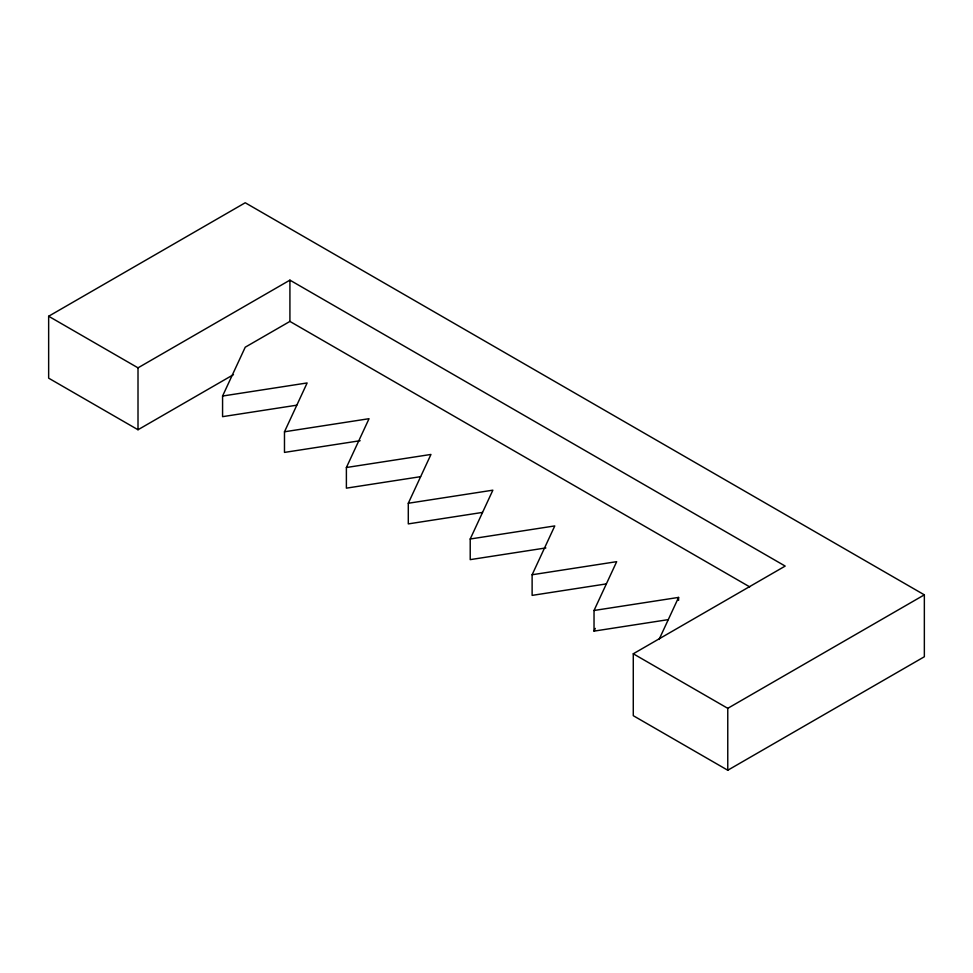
<?xml version="1.0" encoding="UTF-8"?>
<svg xmlns="http://www.w3.org/2000/svg" width="973" height="973" viewBox="0 0 973 973"><rect width="100%" height="100%" fill="white"/><g stroke="black" fill="none" stroke-linecap="round" stroke-linejoin="round"><path stroke-width="1.46" d="M296.753 405.194L222.574 416.663L222.574 396.035L245.232 347.203L289.918 321.418L749.709 586.877M360.156 440.708L284.481 452.409L284.481 431.781L307.14 382.948L222.574 396.035M420.579 476.673L346.388 488.154L346.388 467.514L369.047 418.694L284.481 431.781M482.486 512.418L408.295 523.9L408.295 503.26L430.966 454.44L346.388 467.514M545.877 547.933L470.214 559.633L470.214 539.006L492.873 490.173L408.295 503.26M606.301 583.909L532.122 595.379L532.122 574.751L554.78 525.919L470.214 539.006M668.208 619.643L594.029 631.124L594.029 610.485L616.687 561.664L532.122 574.751M594.029 631.124L595.281 628.412M659.086 639.443L678.595 597.41L594.029 610.485M48.65 316.249L245.232 202.761L924.35 594.844L924.35 656.751L727.768 770.239L633.277 715.69L633.277 653.783L785.187 566.079L289.918 280.139L138.008 367.843L48.65 316.249L48.65 378.156L138.008 429.75L233.471 374.641M633.277 653.783L727.768 708.332L924.35 594.844M727.768 708.332L727.768 770.239M678.595 597.41L678.595 600.353M289.918 280.139L289.918 321.418M138.008 367.843L138.008 429.75"/></g></svg>
